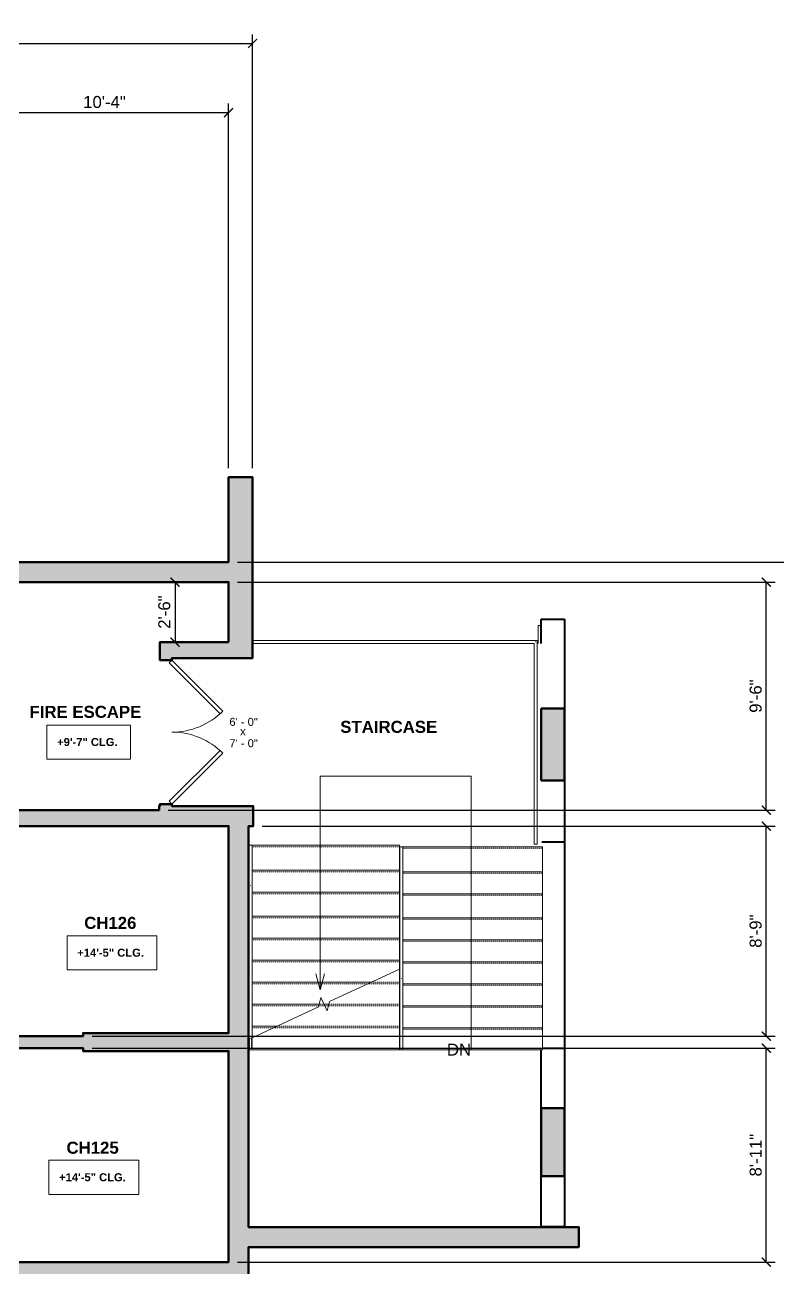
# Model space of a CAD drawing. Header units: inches. Extents: x -2078 to 106214, y -964 to 6385.
# Drawn here: x 23308 to 23684, y 4221 to 4842 of the extents above; entities that cross this region are included whole.
import ezdxf

# ---------------------------------------------------------------- set-up
doc = ezdxf.new("R2010")
doc.units = ezdxf.units.IN
doc.header["$MEASUREMENT"] = 0
doc.linetypes.add('Overhead 1_16_', pattern=[0.101562, 0.0625, -0.039062])
for name, color, linetype, lineweight in [('A-ANNO', 2, 'Continuous', 5), ('A-ANNO-DIMS', 1, 'Continuous', 9), ('A-DOOR', 1, 'Continuous', 18), ('A-FLOR', 6, 'Continuous', 18), ('A-RAILING', 4, 'Continuous', 9), ('A-STRS', 4, 'Continuous', 9), ('A-STRS-MBND', 31, 'Overhead 1_16_', 9), ('A-WALL', 3, 'Continuous', 40), ('S-STRS-ANNO', 31, 'Continuous', 9), ('S-STRS-MBND', 31, 'Continuous', 9)]:
    doc.layers.add(name, color=color, linetype=linetype, lineweight=lineweight)
doc.layers.add('A-HATCH', color=9, linetype='Continuous')
doc.styles.add('Arial', font='arial.ttf')
doc.styles.add('Arial_1', font='arial.ttf', dxfattribs={"height": 0.0625})
doc.styles.add('Arial_2', font='arial.ttf', dxfattribs={"height": 3})
doc.styles.add('Arial_B', font='arialbd.ttf', dxfattribs={"height": 4.5})
doc.styles.add('Arial_B_1', font='arialbd.ttf', dxfattribs={"height": 3})
doc.styles.add('JC', font='arial.ttf', dxfattribs={"height": 0.125})
doc.dimstyles.new('JC-DIMS', dxfattribs={"dimtxt": 0.125, "dimasz": 0.09375, "dimexe": 0.09375, "dimexo": 0.09375, "dimgap": 0.046875, "dimtad": 1, "dimdec": 1, "dimzin": 0, "dimdsep": 46, "dimlunit": 4, "dimtxsty": 'JC', "dimblk": 'ARCHTICK', "dimcen": 0.09, "dimclrd": 1, "dimclre": 1, "dimclrt": 256, "dimadec": 0, "dimazin": 0, "dimtfac": 1, "dimtdec": 1, "dimtofl": 0, "dimtmove": 1, "dimatfit": 3, "dimfxl": 1, "dimtolj": 1, "dimtzin": 0, "dimarcsym": 0})

# ---------------------------------------------------------------- blocks, each defined once
blk = doc.blocks.new('JC_DOUBLE DOOR - DOUBLE DOOR-1558491-2nd Floor Plan')
at = {"layer": 'A-DOOR', "lineweight": 30}
for p, q in [((-36, 3), (-10.54, 28.46)), ((-9.13, 27.04), (-34.59, 1.59)), ((-10.54, 28.46), (-9.13, 27.04)), ((10.54, 28.46), (9.13, 27.04)), ((9.13, 27.04), (34.59, 1.59)), ((36, 3), (10.54, 28.46)), ((-34.59, 1.59), (-36, 3)), ((34.59, 1.59), (36, 3))]:
    blk.add_line(p, q, dxfattribs=at)
at = {"layer": 'A-DOOR', "lineweight": 9}
for centre, start, end in [((-36, 3), 0, 45), ((36, 3), 135, 180)]:
    blk.add_arc(centre, 36, start, end, dxfattribs=at)
blk = doc.blocks.new('Top Rail Type - Top Rail_Internal_-1588787-2nd Floor Plan')
at = {"layer": 'A-RAILING'}
blk.add_line((1169.23, 435.48), (1169.23, 426.36), dxfattribs=at)
at = {"layer": 'A-RAILING', "flags": 128}
blk.add_lwpolyline([(1169.9, 435.48), (1169.98, 435.48), (1170.06, 435.48)], dxfattribs=at)
blk = doc.blocks.new('Top Rail Type - Top Rail_Internal_-V4-2nd Floor Plan')
at = {"layer": 'A-RAILING'}
for p, q in [((1170.67, 435.48), (1169.23, 435.48)), ((1169.23, 435.48), (1169.23, 426.36))]:
    blk.add_line(p, q, dxfattribs=at)
blk = doc.blocks.new('Top Rail Type - Top Rail_Internal_-1594874-2nd Floor Plan')
at = {"layer": 'A-RAILING'}
for p, q in [((1100.12, 324.8), (1100.12, 257.57)), ((1101.62, 257.57), (1101.62, 324.8)), ((1100.79, 258.96), (1100.94, 258.96))]:
    blk.add_line(p, q, dxfattribs=at)
at = {"layer": 'A-RAILING', "flags": 128}
blk.add_lwpolyline([(1100.79, 324.8), (1100.87, 324.8), (1100.94, 324.8)], dxfattribs=at)
blk = doc.blocks.new('Top Rail Type - Top Rail_Internal_-V9-2nd Floor Plan')
at = {"layer": 'A-RAILING'}
for p, q in [((1101.62, 324.8), (1100.12, 324.8)), ((1100.12, 324.8), (1100.12, 223.3)), ((1101.62, 324.8), (1101.62, 223.3)), ((1101.62, 223.3), (1100.12, 223.3))]:
    blk.add_line(p, q, dxfattribs=at)
blk = doc.blocks.new('Railing - Railing-1595111-2nd Floor Plan')
at = {"layer": 'A-RAILING', "linetype": 'Overhead 1_16_'}
for p, q in [((1024.98, 228.73), (1024.98, 224.07)), ((1024.98, 228.73), (1024.98, 224.07)), ((1024.98, 228.73), (1024.98, 224.07)), ((1024.98, 228.73), (1024.98, 224.07)), ((1024.98, 228.73), (1024.98, 224.07)), ((1025.98, 224.07), (1024.98, 224.07)), ((1025.98, 224.07), (1024.98, 224.07)), ((1025.98, 224.07), (1024.98, 224.07)), ((1025.98, 224.07), (1024.98, 224.07)), ((1025.98, 224.07), (1024.98, 224.07)), ((1025.98, 229.2), (1025.98, 224.07)), ((1025.98, 229.2), (1025.98, 224.07)), ((1025.98, 229.2), (1025.98, 224.07)), ((1025.98, 229.2), (1025.98, 224.07)), ((1025.98, 229.2), (1025.98, 224.07))]:
    blk.add_line(p, q, dxfattribs=at)
blk = doc.blocks.new('Top Rail Type - Top Rail_Internal_-1595116-2nd Floor Plan')
at = {"layer": 'A-RAILING'}
for p, q in [((1024.73, 325.57), (1024.73, 303.98)), ((1026.23, 303.98), (1026.23, 325.57)), ((1025.56, 305.37), (1025.41, 305.37))]:
    blk.add_line(p, q, dxfattribs=at)
at = {"layer": 'A-RAILING', "flags": 128}
blk.add_lwpolyline([(1025.41, 325.57), (1025.48, 325.57), (1025.56, 325.57)], dxfattribs=at)
blk = doc.blocks.new('Top Rail Type - Top Rail_Internal_-V10-2nd Floor Plan')
at = {"layer": 'A-RAILING'}
for p, q in [((1026.23, 325.57), (1024.73, 325.57)), ((1024.73, 325.57), (1024.73, 228.62)), ((1026.23, 325.57), (1026.23, 229.31)), ((1024.73, 228.62), (1026.23, 229.31))]:
    blk.add_line(p, q, dxfattribs=at)
at = {"layer": 'A-RAILING', "linetype": 'Overhead 1_16_'}
for p, q in [((1024.73, 228.62), (1024.73, 224.07)), ((1026.23, 224.07), (1024.73, 224.07)), ((1026.23, 229.31), (1026.23, 224.07))]:
    blk.add_line(p, q, dxfattribs=at)
blk = doc.blocks.new('Walls 1 - Walls 1-1664780-2nd Floor Plan')
at = {"layer": 'A-HATCH'}
h = blk.add_hatch(color=256, dxfattribs=at)
h.paths.add_polyline_path([(1182.37, 160.07), (1182.37, 194.11), (1170.67, 194.11), (1170.67, 160.07)])
h.paths.add_polyline_path([(1174.35, 357.91), (1182.37, 357.91), (1182.37, 393.91), (1170.67, 393.91), (1170.67, 357.91)])
at = {"layer": 'A-WALL'}
for p, q in [((1170.67, 426.36), (1170.67, 438.53)), ((1170.67, 438.53), (1182.37, 438.53)), ((1182.37, 438.53), (1182.37, 393.91)), ((1182.37, 357.91), (1182.37, 327.28)), ((1170.98, 327.28), (1182.37, 327.28)), ((1182.37, 327.28), (1182.37, 224.11)), ((1171.39, 224.11), (1182.37, 224.11)), ((1182.37, 224.11), (1182.37, 194.11)), ((1170.67, 194.11), (1170.67, 223.3)), ((1170.67, 134.84), (1170.67, 160.07)), ((1182.37, 160.07), (1182.37, 134.84)), ((1182.37, 134.84), (1170.67, 134.84))]:
    blk.add_line(p, q, dxfattribs=at)
at = {"layer": 'A-WALL', "lineweight": 60}
for p, q in [((1170.67, 357.91), (1170.67, 393.91)), ((1170.67, 393.91), (1182.37, 393.91)), ((1182.37, 393.91), (1182.37, 357.91)), ((1170.67, 357.91), (1182.37, 357.91)), ((1170.67, 194.11), (1170.67, 160.07)), ((1170.67, 194.11), (1182.37, 194.11)), ((1182.37, 160.07), (1182.37, 194.11)), ((1170.67, 160.07), (1182.37, 160.07))]:
    blk.add_line(p, q, dxfattribs=at)
blk = doc.blocks.new('Top Rail Type - Top Rail_Internal_-1666146-2nd Floor Plan')
at = {"layer": 'A-RAILING'}
for p, q in [((1168.66, 427.86), (1026.48, 427.86)), ((1026.48, 426.36), (1167.16, 426.36)), ((1167.16, 426.36), (1167.16, 326.11)), ((1168.66, 326.11), (1168.66, 427.86)), ((1167.82, 326.11), (1168, 326.11))]:
    blk.add_line(p, q, dxfattribs=at)
blk.add_open_spline([(1167.82, 427.02), (1167.83, 427.03), (1167.86, 427.06), (1167.91, 427.11), (1167.95, 427.16), (1167.98, 427.19), (1168, 427.2)], degree=3, knots=[0.46086968, 0.46086968, 0.46086968, 0.46086968, 0.47916667, 0.5, 0.52083333, 0.53913032, 0.53913032, 0.53913032, 0.53913032], dxfattribs=at)
blk = doc.blocks.new('Top Rail Type - Top Rail_Internal_-V21-2nd Floor Plan')
at = {"layer": 'A-RAILING'}
for p, q in [((1026.48, 427.86), (1168.66, 427.86)), ((1026.48, 426.36), (1167.16, 426.36)), ((1167.16, 426.36), (1167.16, 326.11)), ((1168.66, 427.86), (1168.66, 326.11)), ((1168.66, 326.11), (1167.16, 326.11))]:
    blk.add_line(p, q, dxfattribs=at)
blk = doc.blocks.new('_ArchTick')
at = {"color": 0, "linetype": 'ByBlock', "const_width": 0.15}
blk.add_lwpolyline([(-0.5, -0.5), (0.5, 0.5)], dxfattribs=at)
blk = doc.blocks.new('*D867')
at = {"layer": 'A-ANNO-DIMS', "color": 1, "lineweight": -2, "transparency": 16777216}
for p, q in [((23285.88, 4620.69), (23285.88, 4802.94)), ((23409.88, 4620.69), (23409.88, 4802.94)), ((23285.88, 4798.44), (23409.88, 4798.44))]:
    blk.add_line(p, q, dxfattribs=at)
at = {"layer": 'Defpoints', "color": 0, "transparency": 16777216}
for p in [(23409.88, 4798.44), (23285.88, 4616.19), (23409.88, 4616.19)]:
    blk.add_point(p, dxfattribs=at)
at = {"layer": 'A-ANNO-DIMS', "color": 1, "lineweight": -2, "transparency": 16777216, "xscale": 4.5, "yscale": 4.5, "zscale": 4.5, "rotation": 180}
blk.add_blockref('_ArchTick', (23285.88, 4798.44), dxfattribs=at)
at = {"layer": 'A-ANNO-DIMS', "color": 1, "lineweight": -2, "transparency": 16777216, "xscale": 4.5, "yscale": 4.5, "zscale": 4.5}
blk.add_blockref('_ArchTick', (23409.88, 4798.44), dxfattribs=at)
at = {"layer": 'A-ANNO-DIMS', "transparency": 16777216, "insert": (23347.88, 4803.75), "char_height": 6, "width": 0.4874, "attachment_point": 5, "style": 'JC'}
blk.add_mtext('\\A1;10\'-4"', dxfattribs=at)
blk = doc.blocks.new('*D879')
at = {"layer": 'A-ANNO-DIMS', "color": 1, "lineweight": -2, "transparency": 16777216}
for p, q in [((21455.88, 4620.24), (21455.88, 4837.58)), ((23421.88, 4620.69), (23421.88, 4837.58)), ((21455.88, 4833.08), (23421.88, 4833.08))]:
    blk.add_line(p, q, dxfattribs=at)
at = {"layer": 'Defpoints', "color": 0, "transparency": 16777216}
for p in [(23421.88, 4833.08), (21455.88, 4615.74), (23421.88, 4616.19)]:
    blk.add_point(p, dxfattribs=at)
at = {"layer": 'A-ANNO-DIMS', "color": 1, "lineweight": -2, "transparency": 16777216, "xscale": 4.5, "yscale": 4.5, "zscale": 4.5, "rotation": 180}
blk.add_blockref('_ArchTick', (21455.88, 4833.08), dxfattribs=at)
at = {"layer": 'A-ANNO-DIMS', "color": 1, "lineweight": -2, "transparency": 16777216, "xscale": 4.5, "yscale": 4.5, "zscale": 4.5}
blk.add_blockref('_ArchTick', (23421.88, 4833.08), dxfattribs=at)
at = {"layer": 'A-ANNO-DIMS', "transparency": 16777216, "insert": (22438.88, 4838.4), "char_height": 6, "width": 0.6604, "attachment_point": 5, "style": 'JC'}
blk.add_mtext('\\A1;163\'-10"', dxfattribs=at)
blk = doc.blocks.new('*D1017')
at = {"layer": 'A-ANNO-DIMS', "color": 1, "lineweight": -2, "transparency": 16777216}
for p, q in [((23414.38, 4563.74), (23683.09, 4563.74)), ((23678.59, 4449.74), (23678.59, 4563.74)), ((23379.66, 4449.74), (23683.09, 4449.74))]:
    blk.add_line(p, q, dxfattribs=at)
at = {"layer": 'Defpoints', "color": 0, "transparency": 16777216}
for p in [(23409.88, 4563.74), (23678.59, 4563.74), (23375.16, 4449.74)]:
    blk.add_point(p, dxfattribs=at)
at = {"layer": 'A-ANNO-DIMS', "color": 1, "lineweight": -2, "transparency": 16777216, "xscale": 4.5, "yscale": 4.5, "zscale": 4.5}
for p, rotation in [((23678.59, 4563.74), 90), ((23678.59, 4449.74), 270)]:
    blk.add_blockref('_ArchTick', p, dxfattribs=dict(at, rotation=rotation))
at = {"layer": 'A-ANNO-DIMS', "transparency": 16777216, "insert": (23673.28, 4506.74), "char_height": 6, "width": 0.4008, "attachment_point": 5, "rotation": 90, "style": 'JC'}
blk.add_mtext('\\A1;9\'-6"', dxfattribs=at)
blk = doc.blocks.new('*D1035')
at = {"layer": 'A-ANNO-DIMS', "color": 1, "lineweight": -2, "transparency": 16777216}
for p, q in [((23426.66, 4441.74), (23683.09, 4441.74)), ((23678.59, 4336.74), (23678.59, 4441.74)), ((23341.63, 4336.74), (23683.09, 4336.74))]:
    blk.add_line(p, q, dxfattribs=at)
at = {"layer": 'Defpoints', "color": 0, "transparency": 16777216}
for p in [(23422.16, 4441.74), (23678.59, 4441.74), (23337.13, 4336.74)]:
    blk.add_point(p, dxfattribs=at)
at = {"layer": 'A-ANNO-DIMS', "color": 1, "lineweight": -2, "transparency": 16777216, "xscale": 4.5, "yscale": 4.5, "zscale": 4.5}
for p, rotation in [((23678.59, 4441.74), 90), ((23678.59, 4336.74), 270)]:
    blk.add_blockref('_ArchTick', p, dxfattribs=dict(at, rotation=rotation))
at = {"layer": 'A-ANNO-DIMS', "transparency": 16777216, "insert": (23673.28, 4389.24), "char_height": 6, "width": 0.4008, "attachment_point": 5, "rotation": 90, "style": 'JC'}
blk.add_mtext('\\A1;8\'-9"', dxfattribs=at)
blk = doc.blocks.new('*D1037')
at = {"layer": 'A-ANNO-DIMS', "color": 1, "lineweight": -2, "transparency": 16777216}
for p, q in [((23341.63, 4330.74), (23683.09, 4330.74)), ((23678.59, 4223.74), (23678.59, 4330.74)), ((23414.38, 4223.74), (23683.09, 4223.74))]:
    blk.add_line(p, q, dxfattribs=at)
at = {"layer": 'Defpoints', "color": 0, "transparency": 16777216}
for p in [(23337.13, 4330.74), (23678.59, 4330.74), (23409.88, 4223.74)]:
    blk.add_point(p, dxfattribs=at)
at = {"layer": 'A-ANNO-DIMS', "color": 1, "lineweight": -2, "transparency": 16777216, "xscale": 4.5, "yscale": 4.5, "zscale": 4.5}
for p, rotation in [((23678.59, 4330.74), 90), ((23678.59, 4223.74), 270)]:
    blk.add_blockref('_ArchTick', p, dxfattribs=dict(at, rotation=rotation))
at = {"layer": 'A-ANNO-DIMS', "transparency": 16777216, "insert": (23673.28, 4277.24), "char_height": 6, "width": 0.4874, "attachment_point": 5, "rotation": 90, "style": 'JC'}
blk.add_mtext('\\A1;8\'-11"', dxfattribs=at)
blk = doc.blocks.new('*D1041')
at = {"layer": 'A-ANNO-DIMS', "color": 1, "lineweight": -2, "transparency": 16777216}
for p, q in [((23414.38, 4573.74), (23717.43, 4573.74)), ((23712.93, 4573.74), (23712.93, 3866.74)), ((23415.38, 3866.74), (23717.43, 3866.74))]:
    blk.add_line(p, q, dxfattribs=at)
at = {"layer": 'Defpoints', "color": 0, "transparency": 16777216}
for p in [(23409.88, 4573.74), (23410.88, 3866.74), (23712.93, 3866.74)]:
    blk.add_point(p, dxfattribs=at)
at = {"layer": 'A-ANNO-DIMS', "color": 1, "lineweight": -2, "transparency": 16777216, "xscale": 4.5, "yscale": 4.5, "zscale": 4.5}
for p, rotation in [((23712.93, 4573.74), 90), ((23712.93, 3866.74), 270)]:
    blk.add_blockref('_ArchTick', p, dxfattribs=dict(at, rotation=rotation))
at = {"layer": 'A-ANNO-DIMS', "transparency": 16777216, "insert": (23707.61, 4220.24), "char_height": 6, "width": 0.5739, "attachment_point": 5, "rotation": 90, "style": 'JC'}
blk.add_mtext('\\A1;58\'-11"', dxfattribs=at)
blk = doc.blocks.new('JC- existing door Tag_quad - JC- existing door Tag_quad-839775-2nd Floor Plan')
at = {"layer": 'A-ANNO', "insert": (-0.0234, 0.0378), "char_height": 0.0625, "width": 0.0505, "attachment_point": 1, "style": 'Arial_1', "bg_fill": 3, "box_fill_scale": 1.25, "bg_fill_color": 256, "bg_fill_true_color": 13158600, "bg_fill_transparency": 0}
blk.add_mtext('x', dxfattribs=at)
blk = doc.blocks.new('*D1033')
at = {"layer": 'A-ANNO-DIMS', "color": 1, "lineweight": -2, "transparency": 16777216}
for p, q in [((23384.26, 4563.74), (23378.61, 4563.74)), ((23383.11, 4563.74), (23383.11, 4533.74)), ((23384.26, 4533.74), (23378.61, 4533.74))]:
    blk.add_line(p, q, dxfattribs=at)
at = {"layer": 'Defpoints', "color": 0, "transparency": 16777216}
for p in [(23388.76, 4563.74), (23383.11, 4533.74), (23388.76, 4533.74)]:
    blk.add_point(p, dxfattribs=at)
at = {"layer": 'A-ANNO-DIMS', "color": 1, "lineweight": -2, "transparency": 16777216, "xscale": 4.5, "yscale": 4.5, "zscale": 4.5}
for p, rotation in [((23383.11, 4563.74), 90), ((23383.11, 4533.74), 270)]:
    blk.add_blockref('_ArchTick', p, dxfattribs=dict(at, rotation=rotation))
at = {"layer": 'A-ANNO-DIMS', "transparency": 16777216, "insert": (23377.79, 4548.74), "char_height": 6, "width": 0.4008, "attachment_point": 5, "rotation": 90, "style": 'JC'}
blk.add_mtext('\\A1;2\'-6"', dxfattribs=at)

msp = doc.modelspace()

# ---------------------------------------------------------------- hatches: boundary and pattern name
at = {"layer": 'A-HATCH'}
h = msp.add_hatch(color=256, dxfattribs=at)
h.dxf.hatch_style = 1
h.paths.add_polyline_path([(22085.881, 4616.348), (22072.881, 4616.348), (22072.881, 4545.348), (22085.881, 4545.348)])
h.paths.add_polyline_path([(22325.881, 4616.348), (22312.881, 4616.348), (22312.881, 4525.348), (22315.038, 4525.348), (22315.038, 4406.741), (22273.96, 4406.741), (22273.96, 4401.741), (22322.038, 4401.741), (22322.038, 4406.741), (22320.038, 4406.741), (22320.038, 4525.348), (22325.881, 4525.348)])
h.paths.add_polyline_path([(22565.881, 4616.348), (22552.881, 4616.348), (22552.881, 4525.693), (22560.881, 4525.693), (22560.881, 4406.741), (22547.46, 4406.741), (22547.46, 4401.741), (22570.881, 4401.741), (22570.881, 4406.741), (22565.881, 4406.741)])
h.paths.add_polyline_path([(22441.881, 4567.741), (22436.881, 4567.741), (22436.881, 4406.741), (22416.46, 4406.741), (22416.46, 4401.741), (22448.038, 4401.741), (22448.038, 4406.741), (22441.881, 4406.741)])
h.paths.add_polyline_path([(22686.881, 4567.741), (22681.881, 4567.741), (22681.881, 4406.741), (22667.881, 4406.741), (22667.881, 4401.741), (22686.881, 4401.741)])
h.paths.add_polyline_path([(22619.881, 4406.741), (22606.881, 4406.741), (22606.881, 4401.741), (22619.881, 4401.741)])
h.paths.add_polyline_path([(22804.881, 4616.193), (22792.881, 4616.193), (22792.881, 4526.741), (22804.881, 4526.741)])
h.paths.add_polyline_path([(23044.881, 4616.193), (23032.881, 4616.193), (23032.881, 4525.693), (23044.881, 4525.693)])
h.paths.add_polyline_path([(23285.875, 4616.193), (23272.875, 4616.193), (23272.875, 4524.741), (23278.875, 4524.741), (23278.875, 4525.693), (23284.875, 4525.693), (23284.875, 4532.241), (23285.875, 4532.241), (23285.875, 4563.741), (23409.875, 4563.741), (23409.875, 4533.741), (23375.591, 4533.741), (23375.591, 4524.717), (23381.591, 4524.717), (23381.591, 4525.741), (23421.875, 4525.741), (23421.875, 4616.193), (23409.875, 4616.193), (23409.875, 4573.741), (23285.875, 4573.741)])
h.paths.add_polyline_path([(23419.875, 4441.741), (23422.162, 4441.741), (23422.162, 4451.741), (23381.591, 4451.741), (23381.591, 4452.717), (23375.591, 4452.717), (23375.591, 4451.741), (23375.162, 4451.741), (23375.162, 4449.741), (23278.875, 4449.741), (23278.875, 4452.741), (23272.875, 4452.741), (23272.875, 4449.741), (23270.76, 4449.741), (23270.76, 4429.741), (23274.76, 4429.741), (23274.76, 4424.82), (23279.76, 4424.82), (23279.76, 4441.741), (23409.875, 4441.741), (23409.875, 4338.285), (23337.125, 4338.285), (23337.125, 4336.741), (23279.76, 4336.741), (23279.76, 4341.241), (23274.76, 4341.241), (23274.76, 4324.741), (23279.76, 4324.741), (23279.76, 4330.741), (23337.125, 4330.741), (23337.125, 4329.285), (23409.875, 4329.285), (23409.875, 4223.741), (23279.76, 4223.741), (23279.76, 4235.241), (23274.76, 4235.241), (23274.76, 4214.741), (23279.76, 4214.741), (23279.76, 4217.741), (23410.875, 4217.741), (23410.875, 4099.741), (23279.76, 4099.741), (23279.76, 4127.241), (23274.76, 4127.241), (23274.76, 4113.741), (23269.76, 4113.741), (23269.76, 4097.741), (23244.875, 4097.741), (23244.875, 4092.741), (23410.875, 4092.741), (23410.875, 3999.741), (23285.875, 3999.741), (23285.875, 4016.741), (23273.875, 4016.741), (23273.875, 3980.741), (23201.875, 3980.741), (23201.875, 3970.741), (23222.875, 3970.741), (23222.875, 3950.741), (23228.875, 3950.741), (23228.875, 3970.741), (23285.875, 3970.741), (23285.875, 3993.741), (23410.875, 3993.741), (23410.875, 3874.741), (23228.875, 3874.741), (23228.875, 3914.741), (23222.875, 3914.741), (23222.875, 3874.741), (23208.695, 3874.741), (23208.695, 3866.741), (23410.875, 3866.741), (23410.875, 3830.741), (23425.88, 3830.741), (23425.88, 3765.442), (23351.538, 3765.442), (23351.538, 3806.796), (23279.538, 3806.796), (23279.538, 3771.442), (23147.149, 3771.442), (23147.149, 3660.599), (23153.149, 3660.599), (23153.149, 3765.442), (23285.538, 3765.442), (23285.538, 3800.796), (23345.538, 3800.796), (23345.538, 3759.442), (23431.88, 3759.442), (23431.88, 3836.741), (23419.875, 3836.741), (23419.875, 4231.242), (23584.881, 4231.242), (23584.881, 4241.242), (23419.875, 4241.242), (23419.875, 4341.704)])
h.paths.add_polyline_path([(23279.76, 4288.741), (23274.76, 4288.741), (23274.76, 4283.241), (23279.76, 4283.241)], flags=17)
h.paths.add_polyline_path([(23279.76, 4388.82), (23274.76, 4388.82), (23274.76, 4377.241), (23279.76, 4377.241)], flags=17)
h.paths.add_polyline_path([(23196.875, 4097.741), (23187.37, 4097.741), (23182.992, 4092.335), (23187.655, 4088.559), (23191.042, 4092.741), (23196.875, 4092.741)], flags=17)
h.paths.add_polyline_path([(23164.999, 4060.582), (23160.337, 4064.358), (23157.875, 4061.318), (23157.875, 4049.741), (23163.875, 4049.741), (23163.875, 4059.193)], flags=17)
h.paths.add_polyline_path([(23163.875, 4013.741), (23157.875, 4013.741), (23157.875, 3980.741), (23155.875, 3980.741), (23155.875, 3970.741), (23165.875, 3970.741), (23165.875, 3980.741), (23163.875, 3980.741)], flags=17)
h.paths.add_polyline_path([(22152.381, 3976.741), (22150.881, 3976.741), (22150.881, 3980.741), (22085.881, 3980.741), (22085.881, 4017.381), (22072.881, 4017.381), (22072.881, 3980.741), (22067.881, 3980.741), (22067.881, 3970.741), (22152.381, 3970.741)])
h.paths.add_polyline_path([(22197.881, 4334.741), (22189.881, 4334.741), (22189.881, 4008.741), (22190.881, 4008.741), (22190.881, 3976.741), (22188.381, 3976.741), (22188.381, 3970.741), (22198.381, 3970.741), (22198.381, 3976.741), (22196.881, 3976.741), (22196.881, 4008.741), (22197.881, 4008.741)])

# ---------------------------------------------------------------- linework, layer by layer
at = {"layer": 'A-ANNO'}
for q in [(23453.492, 4367.804), (23457.779, 4367.804)]:
    msp.add_line((23455.635, 4359.804), q, dxfattribs=at)
at = {"layer": 'A-ANNO', "flags": 128}
for points in [[(23319.084, 4492.226), (23360.82, 4492.226), (23360.82, 4475.158), (23319.084, 4475.158)], [(23329.132, 4386.891), (23374.043, 4386.891), (23374.043, 4369.822), (23329.132, 4369.822)], [(23320.068, 4274.643), (23364.979, 4274.643), (23364.979, 4257.574), (23320.068, 4257.574)]]:
    msp.add_lwpolyline(points, close=True, dxfattribs=at)
at = {"layer": 'A-ANNO'}
msp.add_lwpolyline([(23531.018, 4329.93), (23531.018, 4466.69), (23455.635, 4466.69), (23455.635, 4363.704)], dxfattribs=at)
at = {"layer": 'A-FLOR'}
for p, q in [((23495.257, 4329.93), (23419.875, 4329.93)), ((23566.778, 4241.242), (23566.778, 4241.469))]:
    msp.add_line(p, q, dxfattribs=at)
at = {"layer": 'A-STRS'}
for p, q in [((23420.125, 4432.204), (23419.875, 4432.204)), ((23495.257, 4432.204), (23421.625, 4432.204)), ((23422.881, 4432.204), (23494.881, 4432.204)), ((23495.257, 4432.204), (23495.257, 4419.704)), ((23495.507, 4431.43), (23495.257, 4431.43)), ((23495.257, 4431.43), (23495.257, 4419.704)), ((23566.778, 4431.43), (23497.007, 4431.43)), ((23566.778, 4431.43), (23566.778, 4418.93)), ((23420.125, 4419.704), (23419.875, 4419.704)), ((23495.257, 4419.704), (23421.625, 4419.704)), ((23495.257, 4419.704), (23495.257, 4408.704)), ((23495.257, 4418.93), (23495.257, 4408.704)), ((23495.507, 4418.93), (23495.257, 4418.93)), ((23566.778, 4418.93), (23497.007, 4418.93)), ((23566.778, 4418.93), (23566.778, 4407.93)), ((23420.125, 4408.704), (23419.875, 4408.704)), ((23495.257, 4408.704), (23421.625, 4408.704)), ((23495.257, 4408.704), (23495.257, 4396.704)), ((23495.257, 4407.93), (23495.257, 4396.704)), ((23495.507, 4407.93), (23495.257, 4407.93)), ((23566.778, 4407.93), (23497.007, 4407.93)), ((23566.778, 4407.93), (23566.778, 4395.93)), ((23420.125, 4396.704), (23419.875, 4396.704)), ((23495.257, 4396.704), (23421.625, 4396.704)), ((23495.257, 4396.704), (23495.257, 4385.704)), ((23495.257, 4395.93), (23495.257, 4385.704)), ((23495.507, 4395.93), (23495.257, 4395.93)), ((23566.778, 4395.93), (23497.007, 4395.93)), ((23566.778, 4395.93), (23566.778, 4384.93)), ((23420.125, 4385.704), (23419.875, 4385.704)), ((23495.257, 4385.704), (23421.625, 4385.704)), ((23495.257, 4385.704), (23495.257, 4374.704)), ((23495.257, 4384.93), (23495.257, 4374.704)), ((23495.507, 4384.93), (23495.257, 4384.93)), ((23566.778, 4384.93), (23497.007, 4384.93)), ((23566.778, 4384.93), (23566.778, 4373.93)), ((23420.125, 4374.704), (23419.875, 4374.704)), ((23495.257, 4374.704), (23421.625, 4374.704)), ((23495.257, 4374.704), (23495.257, 4370.28)), ((23495.257, 4373.93), (23495.257, 4362.93)), ((23495.507, 4373.93), (23495.257, 4373.93)), ((23566.778, 4373.93), (23497.007, 4373.93)), ((23566.778, 4373.93), (23566.778, 4362.93)), ((23420.125, 4363.704), (23419.875, 4363.704)), ((23481.156, 4363.704), (23421.625, 4363.704)), ((23495.257, 4362.93), (23495.257, 4351.93)), ((23495.507, 4362.93), (23495.257, 4362.93)), ((23566.778, 4362.93), (23497.007, 4362.93)), ((23566.778, 4362.93), (23566.778, 4351.93)), ((23420.125, 4352.704), (23419.875, 4352.704)), ((23455.155, 4352.704), (23421.625, 4352.704)), ((23459.977, 4352.704), (23457.566, 4352.704)), ((23495.257, 4351.93), (23495.257, 4340.93)), ((23495.507, 4351.93), (23495.257, 4351.93)), ((23566.778, 4351.93), (23497.007, 4351.93)), ((23566.778, 4351.93), (23566.778, 4340.93)), ((23419.875, 4341.704), (23419.875, 4335.128)), ((23420.125, 4341.704), (23419.875, 4341.704)), ((23433.977, 4341.704), (23421.625, 4341.704)), ((23495.257, 4340.93), (23495.257, 4329.93)), ((23495.507, 4340.93), (23495.257, 4340.93)), ((23566.778, 4340.93), (23497.007, 4340.93)), ((23566.778, 4340.93), (23566.778, 4329.93)), ((23495.507, 4329.93), (23495.257, 4329.93)), ((23566.778, 4329.93), (23497.007, 4329.93))]:
    msp.add_line(p, q, dxfattribs=at)
at = {"layer": 'A-STRS', "linetype": 'Overhead 1_16_'}
for p, q in [((23420.125, 4431.454), (23419.875, 4431.454)), ((23495.257, 4431.454), (23421.625, 4431.454)), ((23495.507, 4430.68), (23495.257, 4430.68)), ((23566.778, 4430.68), (23497.007, 4430.68)), ((23420.125, 4418.954), (23419.875, 4418.954)), ((23495.257, 4418.954), (23421.625, 4418.954)), ((23495.507, 4418.18), (23495.257, 4418.18)), ((23566.778, 4418.18), (23497.007, 4418.18)), ((23420.125, 4407.954), (23419.875, 4407.954)), ((23495.257, 4407.954), (23421.625, 4407.954)), ((23495.507, 4407.18), (23495.257, 4407.18)), ((23566.778, 4407.18), (23497.007, 4407.18)), ((23420.125, 4395.954), (23419.875, 4395.954)), ((23495.257, 4395.954), (23421.625, 4395.954)), ((23495.507, 4395.18), (23495.257, 4395.18)), ((23566.778, 4395.18), (23497.007, 4395.18)), ((23420.125, 4384.954), (23419.875, 4384.954)), ((23495.257, 4384.954), (23421.625, 4384.954)), ((23495.507, 4384.18), (23495.257, 4384.18)), ((23566.778, 4384.18), (23497.007, 4384.18)), ((23420.125, 4373.954), (23419.875, 4373.954)), ((23495.257, 4373.954), (23421.625, 4373.954)), ((23495.507, 4373.18), (23495.257, 4373.18)), ((23566.778, 4373.18), (23497.007, 4373.18)), ((23420.125, 4362.954), (23419.875, 4362.954)), ((23479.547, 4362.954), (23421.625, 4362.954)), ((23495.507, 4362.18), (23495.257, 4362.18)), ((23566.778, 4362.18), (23497.007, 4362.18)), ((23420.125, 4351.954), (23419.875, 4351.954)), ((23454.973, 4351.954), (23421.625, 4351.954)), ((23459.795, 4351.954), (23457.916, 4351.954)), ((23495.507, 4351.18), (23495.257, 4351.18)), ((23566.778, 4351.18), (23497.007, 4351.18)), ((23420.125, 4340.954), (23419.875, 4340.954)), ((23432.368, 4340.954), (23421.625, 4340.954)), ((23495.507, 4340.18), (23495.257, 4340.18)), ((23566.778, 4340.18), (23497.007, 4340.18))]:
    msp.add_line(p, q, dxfattribs=at)
at = {"layer": 'A-STRS-MBND'}
for p, q in [((23495.257, 4370.28), (23495.257, 4330.704)), ((23495.257, 4363.704), (23481.156, 4363.704)), ((23495.257, 4362.954), (23479.547, 4362.954)), ((23457.916, 4351.954), (23454.973, 4351.954)), ((23457.566, 4352.704), (23455.155, 4352.704)), ((23495.257, 4351.954), (23459.795, 4351.954)), ((23495.257, 4352.704), (23459.977, 4352.704)), ((23495.257, 4340.954), (23432.368, 4340.954)), ((23495.257, 4341.704), (23433.977, 4341.704)), ((23419.875, 4335.128), (23419.875, 4330.704)), ((23495.257, 4330.704), (23419.875, 4330.704))]:
    msp.add_line(p, q, dxfattribs=at)
at = {"layer": 'A-WALL', "lineweight": 60}
msp.add_lwpolyline([(23409.875, 4533.741), (23375.591, 4533.741), (23375.591, 4524.717), (23381.591, 4524.717), (23381.591, 4525.741), (23421.875, 4525.741), (23421.875, 4616.193), (23409.875, 4616.193), (23409.875, 4573.741), (23285.875, 4573.741), (23285.875, 4616.193), (23272.875, 4616.193), (23272.875, 4524.741), (23278.875, 4524.741), (23278.875, 4525.693), (23284.875, 4525.693), (23284.875, 4532.241), (23285.875, 4532.241), (23285.875, 4563.741), (23409.875, 4563.741)], close=True, dxfattribs=at)
for points in [[(23419.875, 3836.741), (23419.875, 4231.242), (23584.881, 4231.242), (23584.881, 4241.242), (23419.875, 4241.242), (23419.875, 4341.704), (23419.875, 4441.741), (23422.162, 4441.741), (23422.162, 4451.741), (23381.591, 4451.741), (23381.591, 4452.717), (23375.591, 4452.717), (23375.591, 4451.741), (23375.162, 4451.741), (23375.162, 4449.741), (23278.875, 4449.741)], [(23279.76, 4441.741), (23409.875, 4441.741), (23409.875, 4338.285), (23337.125, 4338.285), (23337.125, 4336.741), (23279.76, 4336.741)], [(23279.76, 4330.741), (23337.125, 4330.741), (23337.125, 4329.285), (23409.875, 4329.285), (23409.875, 4223.741), (23279.76, 4223.741)]]:
    msp.add_lwpolyline(points, dxfattribs=at)
at = {"layer": 'S-STRS-ANNO'}
msp.add_line((23455.635, 4363.704), (23455.635, 4359.804), dxfattribs=at)
at = {"layer": 'S-STRS-MBND'}
for p, q in [((23460.285, 4353.972), (23495.257, 4370.28)), ((23421.625, 4335.944), (23454.847, 4351.436)), ((23454.847, 4351.436), (23455.981, 4356.103)), ((23455.981, 4356.103), (23459.151, 4349.305)), ((23459.151, 4349.305), (23460.285, 4353.972)), ((23419.875, 4335.128), (23420.125, 4335.245))]:
    msp.add_line(p, q, dxfattribs=at)

# ---------------------------------------------------------------- block references
at = {"layer": 'A-DOOR', "rotation": 270}
msp.add_blockref('JC_DOUBLE DOOR - DOUBLE DOOR-1558491-2nd Floor Plan', (23378.591, 4488.717), dxfattribs=at)
at = {"layer": 'A-RAILING'}
for name in ['Top Rail Type - Top Rail_Internal_-1588787-2nd Floor Plan', 'Top Rail Type - Top Rail_Internal_-V4-2nd Floor Plan', 'Top Rail Type - Top Rail_Internal_-1666146-2nd Floor Plan', 'Top Rail Type - Top Rail_Internal_-V21-2nd Floor Plan', 'Top Rail Type - Top Rail_Internal_-1595116-2nd Floor Plan', 'Top Rail Type - Top Rail_Internal_-V10-2nd Floor Plan', 'Top Rail Type - Top Rail_Internal_-1594874-2nd Floor Plan', 'Top Rail Type - Top Rail_Internal_-V9-2nd Floor Plan', 'Railing - Railing-1595111-2nd Floor Plan']:
    msp.add_blockref(name, (22395.391, 4106.63), dxfattribs=at)
at = {"layer": 'A-WALL'}
msp.add_blockref('Walls 1 - Walls 1-1664780-2nd Floor Plan', (22395.391, 4106.63), dxfattribs=at)

# ---------------------------------------------------------------- texts
at = {"layer": 'A-ANNO', "attachment_point": 1}
for s, insert, char_height, width, style in [('FIRE ESCAPE', (23310.38, 4501.868), 6, 68.074, 'Arial_B'), ('STAIRCASE', (23465.687, 4494.367), 6, 58.782, 'Arial_B'), ('+9\'-7" CLG.', (23324.204, 4485.773), 4, 37.976, 'Arial_B_1'), ('CH126', (23337.727, 4396.361), 6, 51.712, 'Arial_B'), ('+14\'-5" CLG.', (23334.252, 4380.437), 4, 41.814, 'Arial_B_1'), ('CH125', (23328.881, 4283.948), 6, 51.712, 'Arial_B'), ('+14\'-5" CLG.', (23325.188, 4268.189), 4, 41.814, 'Arial_B_1')]:
    msp.add_mtext(s, dxfattribs=dict(at, insert=insert, char_height=char_height, width=width, style=style))
at = {"layer": 'A-ANNO', "insert": (23518.963, 4333.01), "char_height": 6, "width": 14.46571, "attachment_point": 1, "line_spacing_factor": 0.941778, "style": 'Arial'}
msp.add_mtext('DN', dxfattribs=at)

# ---------------------------------------------------------------- dimensions: what is measured, and where the dimension line sits
at = {"layer": 'A-ANNO-DIMS'}
for base, p1, p2, picture, middle in [((23421.875, 4833.082), (21455.881, 4615.741), (23421.875, 4616.193), '*D879', (22438.878, 4838.398)), ((23409.875, 4798.436), (23285.875, 4616.193), (23409.875, 4616.193), '*D867', (23347.875, 4803.749))]:
    dim = msp.add_linear_dim(base=base, p1=p1, p2=p2, dimstyle='JC-DIMS', dxfattribs=at)
    dim.commit()
    dim.dimension.update_dxf_attribs({"geometry": picture, "text_midpoint": middle})
for base, p1, p2, picture, middle in [((23712.928, 3866.741), (23409.875, 4573.741), (23410.875, 3866.741), '*D1041', (23707.614, 4220.241)), ((23383.107, 4533.741), (23388.764, 4563.741), (23388.764, 4533.741), '*D1033', (23377.794, 4548.741)), ((23678.59, 4563.741), (23375.162, 4449.741), (23409.875, 4563.741), '*D1017', (23673.276, 4506.741)), ((23678.59, 4441.741), (23337.125, 4336.741), (23422.162, 4441.741), '*D1035', (23673.276, 4389.241)), ((23678.59, 4330.741), (23409.875, 4223.741), (23337.125, 4330.741), '*D1037', (23673.276, 4277.241))]:
    dim = msp.add_linear_dim(base=base, p1=p1, p2=p2, angle=90, dimstyle='JC-DIMS', dxfattribs=at)
    dim.commit()
    dim.dimension.update_dxf_attribs({"geometry": picture, "text_midpoint": middle})

# ---------------------------------------------------------------- next in the draw order: block references
at = {"layer": 'A-ANNO', "xscale": 64, "yscale": 64, "zscale": 64}
msp.add_blockref('JC- existing door Tag_quad - JC- existing door Tag_quad-839775-2nd Floor Plan', (23417.154, 4488.717), dxfattribs=at)

# ---------------------------------------------------------------- next in the draw order: texts
at = {"layer": 'A-ANNO', "char_height": 4, "width": 17.978, "attachment_point": 1, "style": 'Arial_2'}
for s, insert in [('6\' - 0"', (23410.268, 4495.855)), ('7\' - 0"', (23410.268, 4485.173))]:
    msp.add_mtext(s, dxfattribs=dict(at, insert=insert))

doc.saveas('drawing.dxf')
